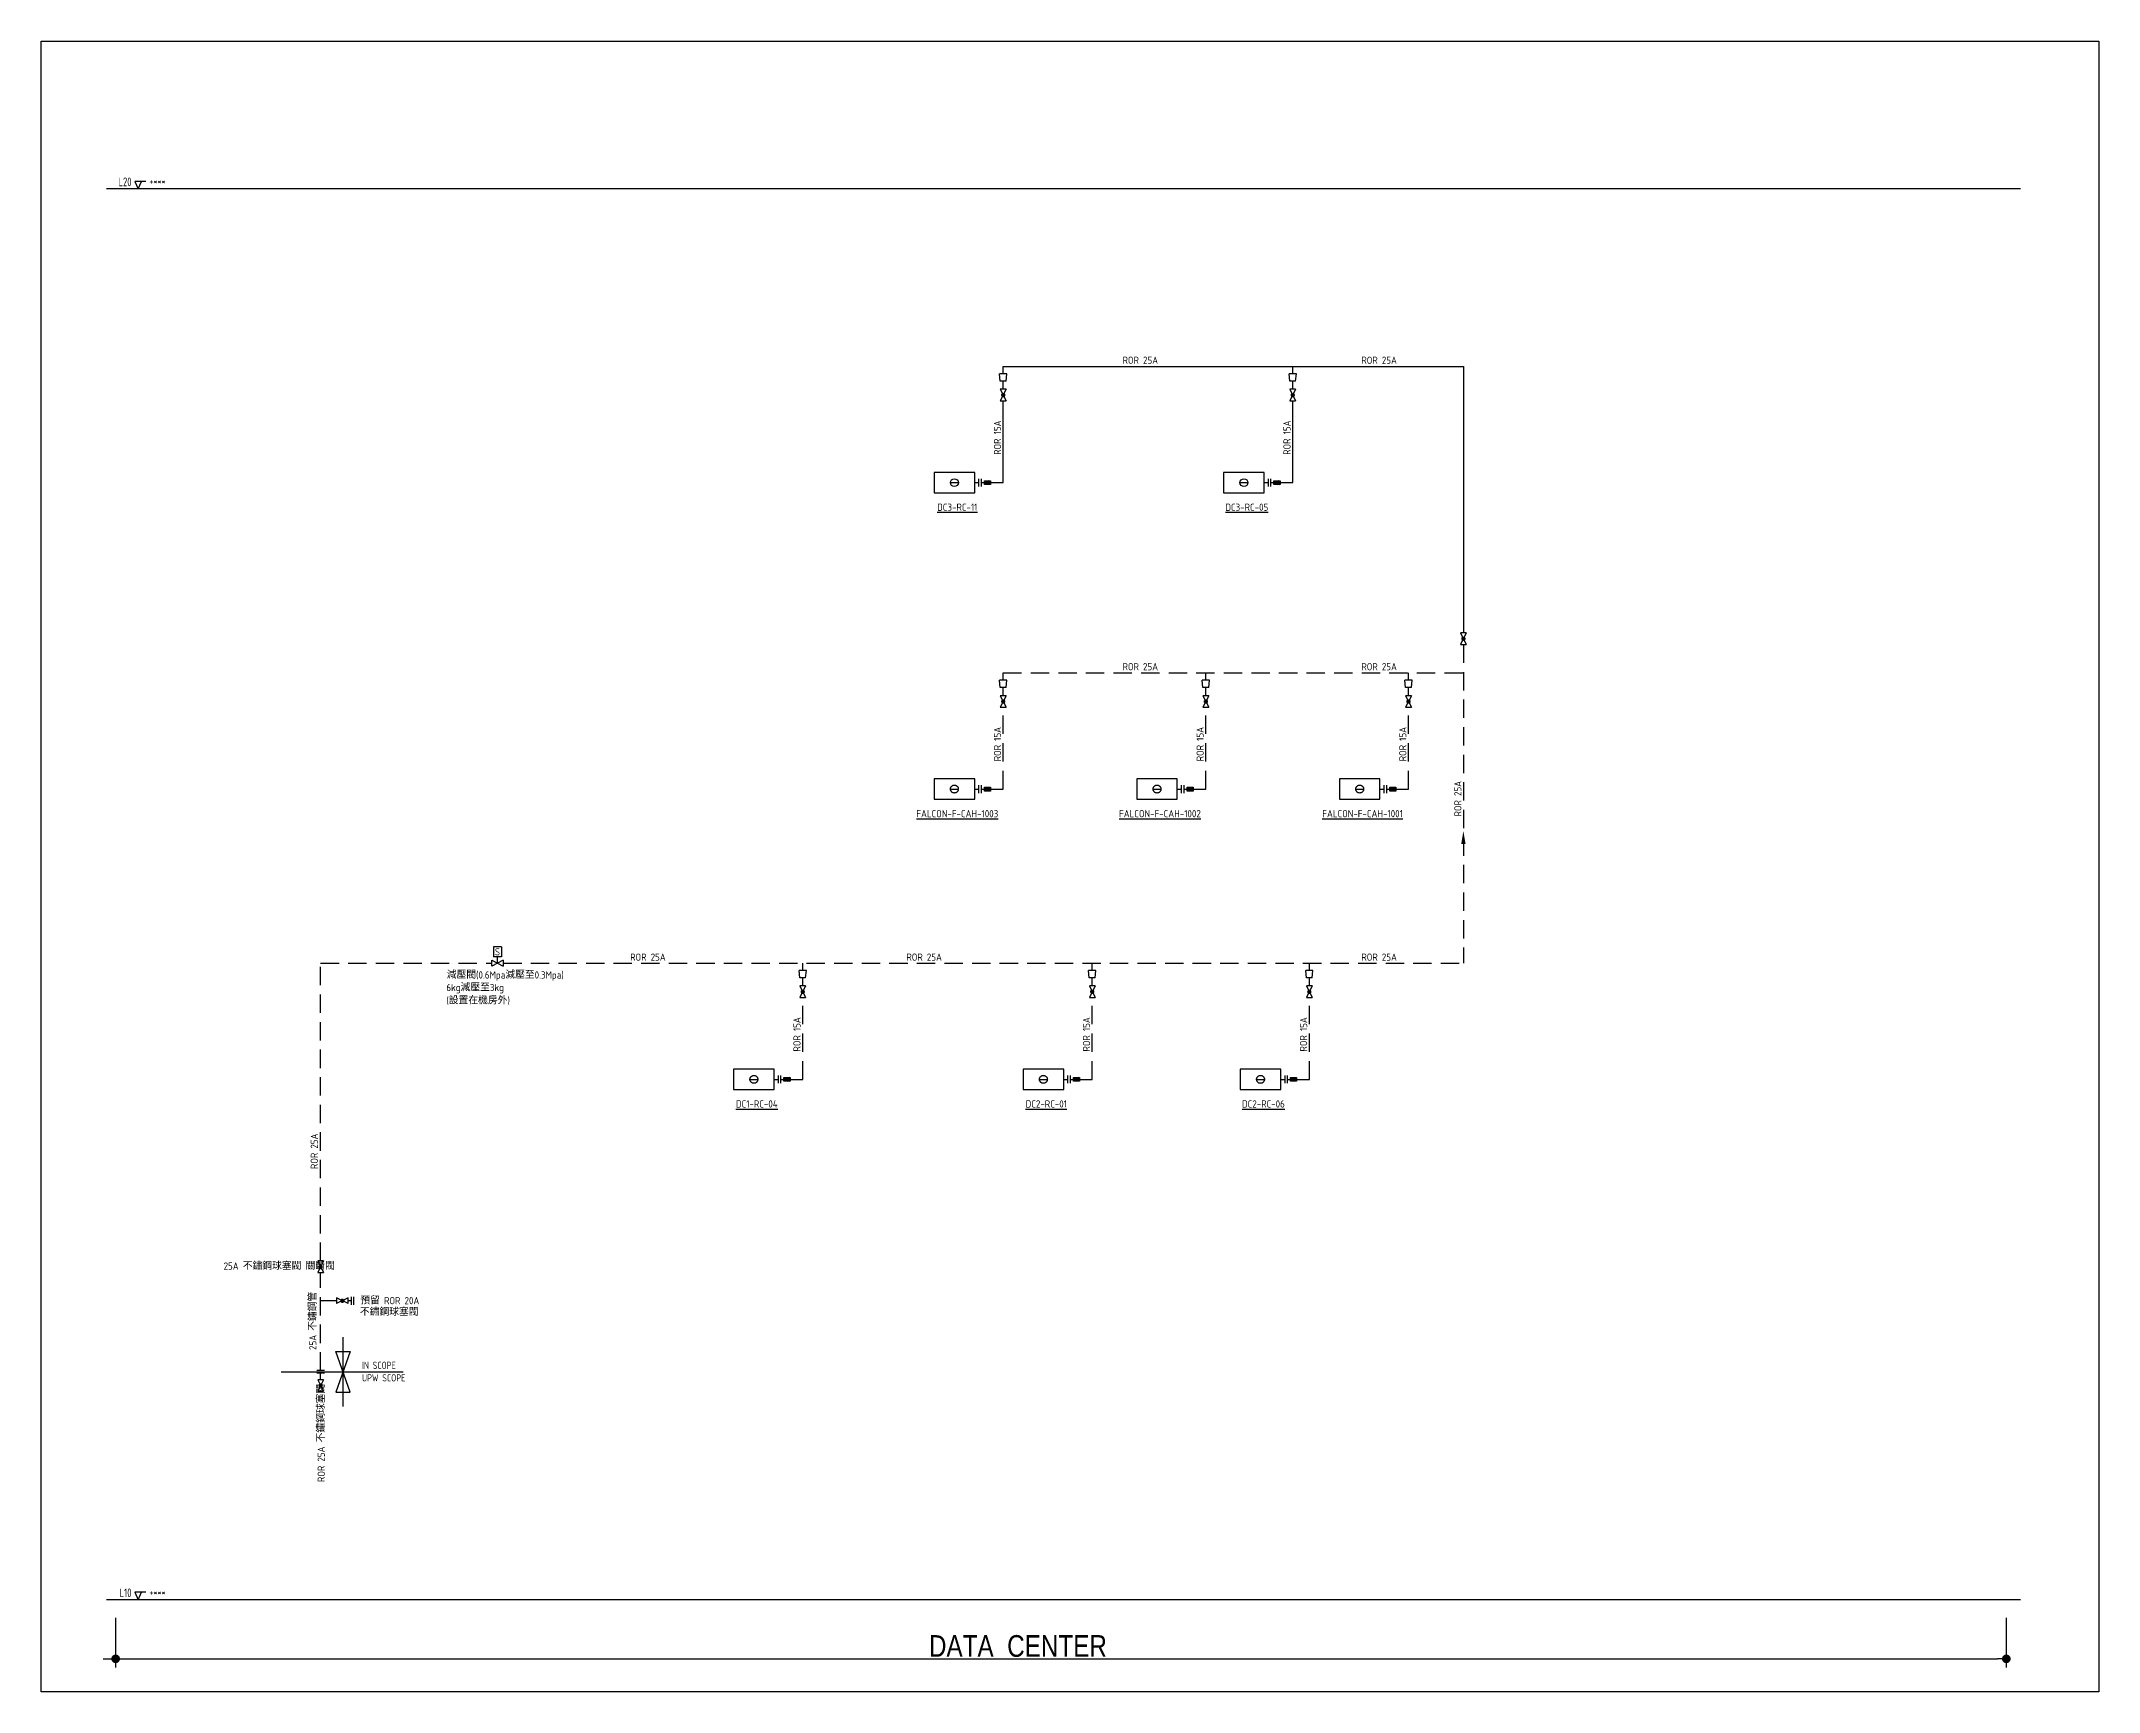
# Model space of a CAD drawing. Extents: x 41366 to 42076, y 84937 to 85507.
import ezdxf
from ezdxf.enums import TextEntityAlignment as Align

# ---------------------------------------------------------------- set-up
doc = ezdxf.new("R2010")
doc.units = 0
doc.header["$LTSCALE"] = 10
doc.linetypes.add('HIDDEN', pattern=[9.525, 6.35, -3.175])
for name, color, linetype in [('A-DETL-01', 1, 'Continuous'), ('DETL-TXT', 4, 'Continuous'), ('G-ANNO-TEXT', 3, 'Continuous'), ('g-ttlb', 4, 'Continuous'), ('M-EQ-DCC-P2', 22, 'Continuous'), ('M-EQPM-TXT', 4, 'Continuous'), ('M-PIPE-CHWS12', 130, 'Continuous'), ('M-PIPE-FITTING', 2, 'Continuous'), ('M-PIPE-TXT', 4, 'Continuous')]:
    doc.layers.add(name, color=color, linetype=linetype)
doc.styles.add('AA-TXT', font='isocp.shx', dxfattribs={"width": 0.8, "bigfont": 'chineset.shx'})

# ---------------------------------------------------------------- blocks, each defined once
blk = doc.blocks.new('RISER-TXT')
at = {"layer": 'G-ANNO-TEXT'}
for p, q in [((-1.15, 2.64), (0, 0)), ((2.6, 2.64), (-1.15, 2.64)), ((0, 0), (1.15, 2.64))]:
    blk.add_line(p, q, dxfattribs=at)
at = {"layer": 'G-ANNO-TEXT', "style": 'AA-TXT', "width": 0.8}
blk.add_attdef('LEVEL', text='', height=3, dxfattribs=at).set_placement((-2.33, 0.96), align=Align.RIGHT)
blk.add_attdef('HIGEHT', (3.82, 1.42), '', height=2.5, dxfattribs=at)
blk = doc.blocks.new('_Dot')
at = {"color": 0, "linetype": 'ByBlock', "lineweight": -2}
blk.add_line((-0.5, 0), (-1, 0), dxfattribs=at)
at = {"color": 0, "linetype": 'ByBlock', "const_width": 0.5}
blk.add_lwpolyline([(-0.25, 0, 1), (0.25, 0, 1)], format="xyb", close=True, dxfattribs=at)

msp = doc.modelspace()

# ---------------------------------------------------------------- hatches: boundary and pattern name
at = {"layer": 'M-PIPE-FITTING', "ltscale": 0.1}
h = msp.add_hatch(dxfattribs=at)
h.set_pattern_fill('ANSI37', color=256, scale=2.66144, style=0)
h.set_pattern_definition([(45, (41557.21888, 85165.76534), (-0.2352403, 0.2352403), []), (135, (41557.21888, 85165.76534), (-0.2352403, -0.2352403), [])])
h.paths.add_polyline_path([(41691.38, 85355.24), (41693.51, 85355.24), (41693.51, 85353.9), (41691.38, 85353.9)])
h = msp.add_hatch(dxfattribs=at)
h.set_pattern_fill('ANSI37', color=256, scale=2.66144, style=0)
h.set_pattern_definition([(45, (41657.21888, 85165.76534), (-0.2352403, 0.2352403), []), (135, (41657.21888, 85165.76534), (-0.2352403, -0.2352403), [])])
h.paths.add_polyline_path([(41791.38, 85355.24), (41793.51, 85355.24), (41793.51, 85353.9), (41791.38, 85353.9)])
at = {"layer": 'M-PIPE-FITTING', "linetype": 'HIDDEN', "ltscale": 0.1}
h = msp.add_hatch(dxfattribs=at)
h.set_pattern_fill('ANSI37', color=252, scale=2.66144, style=0)
h.set_pattern_definition([(45, (41557.21888, 85059.86572), (-0.2352403, 0.2352403), []), (135, (41557.21888, 85059.86572), (-0.2352403, -0.2352403), [])])
h.paths.add_polyline_path([(41691.38, 85249.34), (41693.51, 85249.34), (41693.51, 85248), (41691.38, 85248)])
h = msp.add_hatch(dxfattribs=at)
h.set_pattern_fill('ANSI37', color=252, scale=2.66144, style=0)
h.set_pattern_definition([(45, (41627.21888, 85059.86572), (-0.2352403, 0.2352403), []), (135, (41627.21888, 85059.86572), (-0.2352403, -0.2352403), [])])
h.paths.add_polyline_path([(41761.38, 85249.34), (41763.51, 85249.34), (41763.51, 85248), (41761.38, 85248)])
h = msp.add_hatch(dxfattribs=at)
h.set_pattern_fill('ANSI37', color=252, scale=2.66144, style=0)
h.set_pattern_definition([(45, (41697.21888, 85059.86572), (-0.2352403, 0.2352403), []), (135, (41697.21888, 85059.86572), (-0.2352403, -0.2352403), [])])
h.paths.add_polyline_path([(41831.38, 85249.34), (41833.51, 85249.34), (41833.51, 85248), (41831.38, 85248)])
h = msp.add_hatch(dxfattribs=at)
h.set_pattern_fill('ANSI37', color=252, scale=2.66144, style=0)
h.set_pattern_definition([(45, (41487.96084, 84959.54858), (-0.2352403, 0.2352403), []), (135, (41487.96084, 84959.54858), (-0.2352403, -0.2352403), [])])
h.paths.add_polyline_path([(41622.12, 85149.02), (41624.25, 85149.02), (41624.25, 85147.69), (41622.12, 85147.69)])
h = msp.add_hatch(dxfattribs=at)
h.set_pattern_fill('ANSI37', color=252, scale=2.66144, style=0)
h.set_pattern_definition([(45, (41587.96084, 84959.54858), (-0.2352403, 0.2352403), []), (135, (41587.96084, 84959.54858), (-0.2352403, -0.2352403), [])])
h.paths.add_polyline_path([(41722.12, 85149.02), (41724.25, 85149.02), (41724.25, 85147.69), (41722.12, 85147.69)])
h = msp.add_hatch(dxfattribs=at)
h.set_pattern_fill('ANSI37', color=252, scale=2.66144, style=0)
h.set_pattern_definition([(45, (41662.95362, 84959.54858), (-0.2352403, 0.2352403), []), (135, (41662.95362, 84959.54858), (-0.2352403, -0.2352403), [])])
h.paths.add_polyline_path([(41797.11, 85149.02), (41799.24, 85149.02), (41799.24, 85147.69), (41797.11, 85147.69)])

# ---------------------------------------------------------------- linework, layer by layer
at = {"color": 2}
for p, q in [((41391.3, 84962.28), (41391.3, 84945.11)), ((42044.39, 84962.28), (42044.39, 84945.11)), ((41386.94, 84948.11), (42041.39, 84948.11))]:
    msp.add_line(p, q, dxfattribs=at)
at = {"layer": 'A-DETL-01', "linetype": 'Continuous'}
for p, q in [((42049.3, 85456.05), (41388.12, 85456.05)), ((42049.3, 84968.46), (41388.12, 84968.46))]:
    msp.add_line(p, q, dxfattribs=at)
at = {"layer": 'DEFPOINTS', "color": 1}
msp.add_lwpolyline([(41365.57, 85507.15), (42076.35, 85507.15), (42076.35, 84936.69), (41365.57, 84936.69)], close=True, dxfattribs=at)
at = {"layer": 'g-ttlb', "color": 252, "linetype": 'HIDDEN'}
for p, q in [((41469.84, 85035.28), (41469.84, 85059.28)), ((41448.46, 85047.28), (41490.63, 85047.28))]:
    msp.add_line(p, q, dxfattribs=at)
msp.add_lwpolyline([(41472.34, 85040.28), (41467.34, 85054.28), (41472.34, 85054.28), (41467.34, 85040.28)], close=True, dxfattribs=at)
at = {"layer": 'M-EQ-DCC-P2'}
for p, q in [((41679.82, 85354.57), (41682.24, 85354.57)), ((41688.03, 85354.57), (41689.5, 85354.57)), ((41689.5, 85353.21), (41689.5, 85355.93)), ((41690.38, 85353.21), (41690.38, 85355.93)), ((41690.38, 85354.57), (41691.38, 85354.57)), ((41779.82, 85354.57), (41782.24, 85354.57)), ((41788.03, 85354.57), (41789.5, 85354.57)), ((41789.5, 85353.21), (41789.5, 85355.93)), ((41790.38, 85353.21), (41790.38, 85355.93)), ((41790.38, 85354.57), (41791.38, 85354.57))]:
    msp.add_line(p, q, dxfattribs=at)
at = {"layer": 'M-EQ-DCC-P2', "color": 252, "linetype": 'HIDDEN'}
for p, q in [((41679.82, 85248.67), (41682.24, 85248.67)), ((41688.03, 85248.67), (41689.5, 85248.67)), ((41689.5, 85247.31), (41689.5, 85250.03)), ((41749.82, 85248.67), (41752.24, 85248.67)), ((41758.03, 85248.67), (41759.5, 85248.67)), ((41759.5, 85247.31), (41759.5, 85250.03)), ((41819.82, 85248.67), (41822.24, 85248.67)), ((41828.03, 85248.67), (41829.5, 85248.67)), ((41829.5, 85247.31), (41829.5, 85250.03)), ((41610.56, 85148.35), (41612.99, 85148.35)), ((41618.77, 85148.35), (41620.24, 85148.35)), ((41620.24, 85146.99), (41620.24, 85149.71)), ((41710.56, 85148.35), (41712.99, 85148.35)), ((41718.77, 85148.35), (41720.24, 85148.35)), ((41720.24, 85146.99), (41720.24, 85149.71)), ((41785.55, 85148.35), (41787.98, 85148.35)), ((41793.77, 85148.35), (41795.23, 85148.35)), ((41795.23, 85146.99), (41795.23, 85149.71))]:
    msp.add_line(p, q, dxfattribs=at)
at = {"layer": 'M-EQ-DCC-P2'}
for points in [[(41688.03, 85358.07), (41674.03, 85358.07), (41674.03, 85351.07), (41688.03, 85351.07)], [(41788.03, 85358.07), (41774.03, 85358.07), (41774.03, 85351.07), (41788.03, 85351.07)]]:
    msp.add_lwpolyline(points, close=True, dxfattribs=at)
at = {"layer": 'M-EQ-DCC-P2', "color": 252, "linetype": 'HIDDEN'}
for points in [[(41688.03, 85252.17), (41674.03, 85252.17), (41674.03, 85245.17), (41688.03, 85245.17)], [(41758.03, 85252.17), (41744.03, 85252.17), (41744.03, 85245.17), (41758.03, 85245.17)], [(41828.03, 85252.17), (41814.03, 85252.17), (41814.03, 85245.17), (41828.03, 85245.17)], [(41618.77, 85151.85), (41604.77, 85151.85), (41604.77, 85144.85), (41618.77, 85144.85)], [(41718.77, 85151.85), (41704.77, 85151.85), (41704.77, 85144.85), (41718.77, 85144.85)], [(41793.77, 85151.85), (41779.77, 85151.85), (41779.77, 85144.85), (41793.77, 85144.85)]]:
    msp.add_lwpolyline(points, close=True, dxfattribs=at)
at = {"layer": 'M-EQ-DCC-P2'}
for centre in [(41681.03, 85354.57), (41781.03, 85354.57)]:
    msp.add_circle(centre, 1.36, dxfattribs=at)
at = {"layer": 'M-EQ-DCC-P2', "color": 252, "linetype": 'HIDDEN'}
for centre in [(41681.03, 85248.67), (41751.03, 85248.67), (41821.03, 85248.67), (41611.77, 85148.35), (41711.77, 85148.35), (41786.77, 85148.35)]:
    msp.add_circle(centre, 1.36, dxfattribs=at)
at = {"layer": 'M-PIPE-CHWS12', "ltscale": 0.1}
for p, q in [((41697.89, 85394.72), (41856.84, 85394.72)), ((41697.89, 85392.16), (41697.89, 85394.72)), ((41797.89, 85392.16), (41797.89, 85394.72)), ((41856.84, 85394.72), (41856.84, 85302.65)), ((41696.89, 85389.66), (41696.64, 85392.16)), ((41699.15, 85392.16), (41696.64, 85392.16)), ((41698.9, 85389.66), (41696.89, 85389.66)), ((41697.89, 85386.84), (41697.89, 85389.66)), ((41698.9, 85389.66), (41699.15, 85392.16)), ((41796.89, 85389.66), (41796.64, 85392.16)), ((41799.15, 85392.16), (41796.64, 85392.16)), ((41798.9, 85389.66), (41796.89, 85389.66)), ((41797.89, 85386.84), (41797.89, 85389.66)), ((41798.9, 85389.66), (41799.15, 85392.16)), ((41697.89, 85354.57), (41697.89, 85382.84)), ((41797.89, 85354.57), (41797.89, 85382.84)), ((41693.51, 85354.57), (41697.89, 85354.57)), ((41793.51, 85354.57), (41797.89, 85354.57)), ((41856.84, 85300.28), (41856.84, 85301.15)), ((41856.84, 85301.03), (41856.84, 85300.28))]:
    msp.add_line(p, q, dxfattribs=at)
at = {"layer": 'M-PIPE-CHWS12', "color": 252, "linetype": 'HIDDEN', "ltscale": 0.1}
for p, q in [((41856.84, 85298.65), (41856.84, 85188.51)), ((41697.89, 85288.82), (41856.84, 85288.82)), ((41697.89, 85286.26), (41697.89, 85288.82)), ((41767.89, 85286.26), (41767.89, 85288.82)), ((41837.89, 85286.26), (41837.89, 85288.82)), ((41697.89, 85280.94), (41697.89, 85283.76)), ((41697.89, 85278.57), (41697.89, 85279.44)), ((41767.89, 85280.94), (41767.89, 85283.76)), ((41767.89, 85278.57), (41767.89, 85279.44)), ((41837.89, 85280.94), (41837.89, 85283.76)), ((41837.89, 85278.57), (41837.89, 85279.44)), ((41697.89, 85248.67), (41697.89, 85276.94)), ((41767.89, 85248.67), (41767.89, 85276.94)), ((41837.89, 85248.67), (41837.89, 85276.94)), ((41690.38, 85247.31), (41690.38, 85250.03)), ((41690.38, 85248.67), (41691.38, 85248.67)), ((41693.51, 85248.67), (41697.89, 85248.67)), ((41760.38, 85247.31), (41760.38, 85250.03)), ((41760.38, 85248.67), (41761.38, 85248.67)), ((41763.51, 85248.67), (41767.89, 85248.67)), ((41830.38, 85247.31), (41830.38, 85250.03)), ((41830.38, 85248.67), (41831.38, 85248.67)), ((41833.51, 85248.67), (41837.89, 85248.67)), ((41462.11, 85188.51), (41521.2, 85188.51)), ((41462.11, 85085.6), (41462.11, 85188.51)), ((41525.2, 85188.51), (41856.84, 85188.51)), ((41628.64, 85185.95), (41628.64, 85188.51)), ((41728.64, 85185.95), (41728.64, 85188.51)), ((41803.63, 85185.95), (41803.63, 85188.51)), ((41628.64, 85180.63), (41628.64, 85183.44)), ((41728.64, 85180.63), (41728.64, 85183.44)), ((41803.63, 85180.63), (41803.63, 85183.44)), ((41628.64, 85178.25), (41628.64, 85179.13)), ((41628.64, 85148.35), (41628.64, 85176.63)), ((41728.64, 85178.25), (41728.64, 85179.13)), ((41728.64, 85148.35), (41728.64, 85176.63)), ((41803.63, 85178.25), (41803.63, 85179.13)), ((41803.63, 85148.35), (41803.63, 85176.63)), ((41621.12, 85146.99), (41621.12, 85149.71)), ((41621.12, 85148.35), (41622.12, 85148.35)), ((41624.25, 85148.35), (41628.64, 85148.35)), ((41721.12, 85146.99), (41721.12, 85149.71)), ((41721.12, 85148.35), (41722.12, 85148.35)), ((41724.25, 85148.35), (41728.64, 85148.35)), ((41796.11, 85146.99), (41796.11, 85149.71)), ((41796.11, 85148.35), (41797.11, 85148.35)), ((41799.24, 85148.35), (41803.63, 85148.35)), ((41462.11, 85047.71), (41462.11, 85081.6)), ((41467.61, 85071.84), (41462.11, 85071.84)), ((41472.61, 85071.84), (41471.61, 85071.84)), ((41462.11, 85044.57), (41462.11, 85046.83))]:
    msp.add_line(p, q, dxfattribs=at)
at = {"layer": 'M-PIPE-CHWS12', "color": 252, "linetype": 'HIDDEN'}
msp.add_solid([(41857.59, 85229.68), (41856.84, 85234.18), (41856.09, 85229.68)], dxfattribs=at)
at = {"layer": 'M-PIPE-FITTING', "ltscale": 0.1}
for p, q in [((41698.89, 85386.84), (41696.89, 85386.84)), ((41698.89, 85386.84), (41696.89, 85382.84)), ((41696.89, 85386.84), (41698.89, 85382.84)), ((41798.89, 85386.84), (41796.89, 85386.84)), ((41798.89, 85386.84), (41796.89, 85382.84)), ((41796.89, 85386.84), (41798.89, 85382.84)), ((41696.89, 85382.84), (41698.89, 85382.84)), ((41697.89, 85384.47), (41697.89, 85385.34)), ((41796.89, 85382.84), (41798.89, 85382.84)), ((41797.89, 85384.47), (41797.89, 85385.34)), ((41857.84, 85302.65), (41855.84, 85302.65)), ((41857.84, 85302.65), (41855.84, 85298.65)), ((41855.84, 85302.65), (41857.84, 85298.65)), ((41855.84, 85298.65), (41857.84, 85298.65))]:
    msp.add_line(p, q, dxfattribs=at)
at = {"layer": 'M-PIPE-FITTING', "color": 252, "linetype": 'HIDDEN', "ltscale": 0.1}
for p, q in [((41696.89, 85283.76), (41696.64, 85286.26)), ((41699.15, 85286.26), (41696.64, 85286.26)), ((41698.9, 85283.76), (41696.89, 85283.76)), ((41698.89, 85280.94), (41696.89, 85280.94)), ((41698.89, 85280.94), (41696.89, 85276.94)), ((41696.89, 85280.94), (41698.89, 85276.94)), ((41698.9, 85283.76), (41699.15, 85286.26)), ((41766.89, 85283.76), (41766.64, 85286.26)), ((41769.15, 85286.26), (41766.64, 85286.26)), ((41768.9, 85283.76), (41766.89, 85283.76)), ((41768.89, 85280.94), (41766.89, 85280.94)), ((41768.89, 85280.94), (41766.89, 85276.94)), ((41766.89, 85280.94), (41768.89, 85276.94)), ((41768.9, 85283.76), (41769.15, 85286.26)), ((41836.89, 85283.76), (41836.64, 85286.26)), ((41839.15, 85286.26), (41836.64, 85286.26)), ((41838.9, 85283.76), (41836.89, 85283.76)), ((41838.89, 85280.94), (41836.89, 85280.94)), ((41838.89, 85280.94), (41836.89, 85276.94)), ((41836.89, 85280.94), (41838.89, 85276.94)), ((41838.9, 85283.76), (41839.15, 85286.26)), ((41696.89, 85276.94), (41698.89, 85276.94)), ((41766.89, 85276.94), (41768.89, 85276.94)), ((41836.89, 85276.94), (41838.89, 85276.94)), ((41524.59, 85194.19), (41521.81, 85194.19)), ((41521.81, 85194.19), (41521.81, 85190.67)), ((41524.59, 85194.19), (41524.59, 85190.67)), ((41521.2, 85189.51), (41525.2, 85187.51)), ((41521.2, 85187.51), (41521.2, 85189.51)), ((41525.2, 85189.51), (41521.2, 85187.51)), ((41524.59, 85190.67), (41521.81, 85190.67)), ((41523.2, 85188.51), (41523.2, 85190.67)), ((41525.2, 85189.51), (41525.2, 85187.51)), ((41627.63, 85183.44), (41627.38, 85185.95)), ((41629.89, 85185.95), (41627.38, 85185.95)), ((41629.64, 85183.44), (41627.63, 85183.44)), ((41629.64, 85180.63), (41627.64, 85180.63)), ((41629.64, 85180.63), (41627.64, 85176.63)), ((41627.64, 85180.63), (41629.64, 85176.63)), ((41629.64, 85183.44), (41629.89, 85185.95)), ((41727.63, 85183.44), (41727.38, 85185.95)), ((41729.89, 85185.95), (41727.38, 85185.95)), ((41729.64, 85183.44), (41727.63, 85183.44)), ((41729.64, 85180.63), (41727.64, 85180.63)), ((41729.64, 85180.63), (41727.64, 85176.63)), ((41727.64, 85180.63), (41729.64, 85176.63)), ((41729.64, 85183.44), (41729.89, 85185.95)), ((41802.63, 85183.44), (41802.38, 85185.95)), ((41804.88, 85185.95), (41802.38, 85185.95)), ((41804.63, 85183.44), (41802.63, 85183.44)), ((41804.63, 85180.63), (41802.63, 85180.63)), ((41804.63, 85180.63), (41802.63, 85176.63)), ((41802.63, 85180.63), (41804.63, 85176.63)), ((41804.63, 85183.44), (41804.88, 85185.95)), ((41627.64, 85176.63), (41629.64, 85176.63)), ((41727.64, 85176.63), (41729.64, 85176.63)), ((41802.63, 85176.63), (41804.63, 85176.63)), ((41463.11, 85085.6), (41461.11, 85085.6)), ((41463.11, 85085.6), (41461.11, 85081.6)), ((41461.11, 85085.6), (41463.11, 85081.6)), ((41461.11, 85081.6), (41463.11, 85081.6)), ((41467.61, 85072.84), (41467.61, 85070.84)), ((41471.61, 85070.84), (41467.61, 85072.84)), ((41471.61, 85072.84), (41467.61, 85070.84)), ((41471.61, 85070.84), (41471.61, 85072.84)), ((41472.61, 85073.2), (41472.61, 85070.48)), ((41473.49, 85073.2), (41473.49, 85070.48)), ((41463.47, 85047.71), (41460.75, 85047.71)), ((41463.47, 85046.83), (41460.75, 85046.83)), ((41463.11, 85044.57), (41461.11, 85044.57)), ((41463.11, 85044.57), (41461.11, 85040.57)), ((41461.11, 85044.57), (41463.11, 85040.57)), ((41461.11, 85040.57), (41463.11, 85040.57))]:
    msp.add_line(p, q, dxfattribs=at)
at = {"layer": 'M-PIPE-FITTING', "ltscale": 0.1, "const_width": 0.75}
for points in [[(41697.52, 85384.84, 1), (41698.27, 85384.84, 1)], [(41797.52, 85384.84, 1), (41798.27, 85384.84, 1)]]:
    msp.add_lwpolyline(points, format="xyb", close=True, dxfattribs=at)
at = {"layer": 'M-PIPE-FITTING', "ltscale": 0.1}
for points in [[(41691.38, 85355.24), (41693.51, 85355.24), (41693.51, 85353.9), (41691.38, 85353.9)], [(41791.38, 85355.24), (41793.51, 85355.24), (41793.51, 85353.9), (41791.38, 85353.9)]]:
    msp.add_lwpolyline(points, close=True, dxfattribs=at)
at = {"layer": 'M-PIPE-FITTING', "const_width": 0.75}
msp.add_lwpolyline([(41856.47, 85300.65, 1), (41857.22, 85300.65, 1)], format="xyb", close=True, dxfattribs=at)
at = {"layer": 'M-PIPE-FITTING', "color": 252, "linetype": 'HIDDEN', "const_width": 0.75}
for points in [[(41697.52, 85278.94, 1), (41698.27, 85278.94, 1)], [(41767.52, 85278.94, 1), (41768.27, 85278.94, 1)], [(41837.52, 85278.94, 1), (41838.27, 85278.94, 1)], [(41628.26, 85178.63, 1), (41629.01, 85178.63, 1)], [(41728.26, 85178.63, 1), (41729.01, 85178.63, 1)], [(41803.25, 85178.63, 1), (41804, 85178.63, 1)], [(41461.74, 85083.6, 1), (41462.49, 85083.6, 1)], [(41469.61, 85072.21, 1), (41469.61, 85071.46, 1)], [(41461.74, 85042.57, 1), (41462.49, 85042.57, 1)]]:
    msp.add_lwpolyline(points, format="xyb", close=True, dxfattribs=at)
at = {"layer": 'M-PIPE-FITTING', "color": 252, "linetype": 'HIDDEN', "ltscale": 0.1}
for points in [[(41691.38, 85249.34), (41693.51, 85249.34), (41693.51, 85248), (41691.38, 85248)], [(41761.38, 85249.34), (41763.51, 85249.34), (41763.51, 85248), (41761.38, 85248)], [(41831.38, 85249.34), (41833.51, 85249.34), (41833.51, 85248), (41831.38, 85248)], [(41622.12, 85149.02), (41624.25, 85149.02), (41624.25, 85147.69), (41622.12, 85147.69)], [(41722.12, 85149.02), (41724.25, 85149.02), (41724.25, 85147.69), (41722.12, 85147.69)], [(41797.11, 85149.02), (41799.24, 85149.02), (41799.24, 85147.69), (41797.11, 85147.69)]]:
    msp.add_lwpolyline(points, close=True, dxfattribs=at)

# ---------------------------------------------------------------- block references
for p, values in [((41399.12, 85456.05), {'HIGEHT': '+***', 'LEVEL': 'L20'}), ((41399.12, 84968.46), {'HIGEHT': '+***', 'LEVEL': 'L10'})]:
    msp.add_blockref('RISER-TXT', p).add_auto_attribs(values)
at = {"color": 2, "xscale": 3, "yscale": 3, "zscale": 3, "rotation": 180}
msp.add_blockref('_Dot', (41391.3, 84948.11), dxfattribs=at)
at = {"color": 2, "xscale": 3, "yscale": 3, "zscale": 3}
msp.add_blockref('_Dot', (42044.39, 84948.11), dxfattribs=at)

# ---------------------------------------------------------------- texts
at = {"color": 4, "insert": (41702.97, 84952.49), "char_height": 7.5, "attachment_point": 5, "style": 'AA-TXT'}
msp.add_mtext('\\A1;{\\fArial|b0|i0|c0|p34;DATA  CENTER}', dxfattribs=at)
at = {"layer": 'DETL-TXT', "style": 'AA-TXT'}
for p in [(41739.11, 85395.62), (41821.61, 85395.62)]:
    msp.add_text('ROR 25A', height=2.5, dxfattribs=at).set_placement(p)
for p in [(41697.16, 85364.18), (41797.16, 85364.18)]:
    msp.add_text('ROR 15A', height=2.5, rotation=90, dxfattribs=at).set_placement(p)
at = {"layer": 'DETL-TXT', "color": 252, "linetype": 'HIDDEN', "style": 'AA-TXT'}
for s, p in [('ROR 25A', (41739.11, 85289.72)), ('ROR 25A', (41821.61, 85289.72)), ('ROR 25A', (41569.03, 85189.35)), ('ROR 25A', (41664.45, 85189.35)), ('ROR 25A', (41821.61, 85189.35)), ('6kg減壓至3kg', (41505.55, 85178.84, 0)), ('減壓閥(0.6Mpa減壓至0.3Mpa)', (41505.67, 85183.19, 0)), ('(設置在機房外)', (41505.55, 85174.35, 0))]:
    msp.add_text(s, height=2.5, dxfattribs=at).set_placement(p)
for s, p in [('ROR 15A', (41697.16, 85258.28)), ('ROR 15A', (41767.16, 85258.28)), ('ROR 15A', (41837.16, 85258.28)), ('ROR 25A', (41856.18, 85239.21)), ('ROR 15A', (41627.9, 85157.97)), ('ROR 15A', (41727.9, 85157.97)), ('ROR 15A', (41802.89, 85157.97)), ('ROR 25A', (41461.17, 85117.35)), ('25A 不鏽鋼管', (41460.67, 85054.84))]:
    msp.add_text(s, height=2.5, rotation=90, dxfattribs=at).set_placement(p)
for s, p in [('25A 不鏽鋼球塞閥 關斷閥', (41428.59, 85083.83)), ('預留 ROR 20A ', (41475.84, 85071.89)), ('不鏽鋼球塞閥', (41475.67, 85067.93))]:
    msp.add_text(s, height=2.5, dxfattribs=at).set_placement(p, align=Align.MIDDLE_LEFT)
msp.add_text('ROR 25A 不鏽鋼球塞閥', height=2.5, rotation=90, dxfattribs=at).set_placement((41462.31, 85009.19), align=Align.MIDDLE_LEFT)
at = {"layer": 'M-EQPM-TXT', "style": 'AA-TXT'}
for s, p in [('%%UDC3-RC-11', (41682.03, 85346.08)), ('%%UDC3-RC-05', (41782.03, 85346.08))]:
    msp.add_text(s, height=2.5, dxfattribs=at).set_placement(p, align=Align.MIDDLE)
at = {"layer": 'M-EQPM-TXT', "color": 252, "linetype": 'HIDDEN', "style": 'AA-TXT'}
for s, p in [('%%UFALCON-F-CAH-1003', (41682.03, 85240.18)), ('%%UFALCON-F-CAH-1002', (41752.03, 85240.18)), ('%%UFALCON-F-CAH-1001', (41822.03, 85240.18)), ('%%UDC1-RC-04', (41612.77, 85139.86)), ('%%UDC2-RC-01', (41712.77, 85139.86)), ('%%UDC2-RC-06', (41787.77, 85139.86))]:
    msp.add_text(s, height=2.5, dxfattribs=at).set_placement(p, align=Align.MIDDLE)
at = {"layer": 'M-PIPE-FITTING', "color": 252, "linetype": 'HIDDEN', "ltscale": 0.1, "style": 'AA-TXT'}
msp.add_text('S', height=2.5, dxfattribs=at).set_placement((41523.2, 85192.43), align=Align.MIDDLE_CENTER)
at = {"layer": 'M-PIPE-TXT', "color": 252, "linetype": 'HIDDEN', "style": 'AA-TXT', "width": 0.8}
for s, p in [('IN SCOPE', (41476.4, 85048.28)), ('UPW SCOPE', (41476.4, 85043.95))]:
    msp.add_text(s, height=2.5, dxfattribs=at).set_placement(p)

doc.saveas('drawing.dxf')
